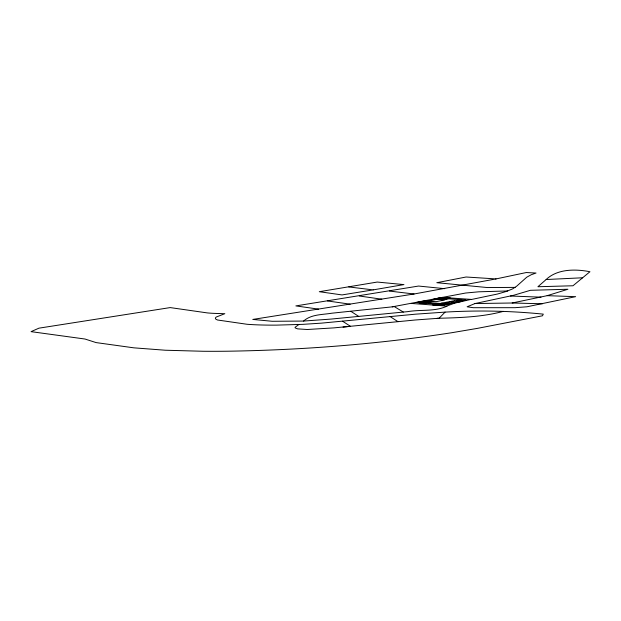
<?xml version="1.0" encoding="UTF-8"?>
<svg xmlns="http://www.w3.org/2000/svg" width="621" height="621" viewBox="0 0 621 621"><rect width="100%" height="100%" fill="white"/><g stroke="black" fill="none" stroke-linecap="round" stroke-linejoin="round"><path stroke-width="0.93" d="M445.078 312.115L415.55 314.172L321.476 323.137L302.986 324.348L276.539 325.125A95.952 12.855 -4.2 0 1 247.026 324.271L217.474 319.994L215.782 319.132L215.316 318.154L216.139 317.083L224.825 313.69L216.162 313.442A47.087 6.311 -4.2 0 1 207.135 312.883L170.193 307.589L38.944 328.167L31.05 331.645L85.023 339.035L96.092 342.59L133.872 347.838L165.302 350.228L202.857 351.261A227.589 30.491 -4.2 0 0 227.76 351.214C302.675 350.042 377.568 344.189 451.622 332.74L477.394 328.377L542.506 315.786L543.274 314.133C510.648 310.865 477.805 310.166 445.078 312.115L439.109 318.231L415.193 320.001L334.051 327.872L307.248 329.503L297.661 328.874L295.091 327.872L295.138 327.244L298.872 324.527M546.138 279.528L537.91 286.739L572.981 285.761L589.95 271.719C575.644 268.947 557.518 268.699 546.138 279.528L582.63 277.773M495.597 279.015L526.274 272.541L536.032 273.038L531.297 274.707L526.748 277.199L516.579 286.273L512.744 288.819L506.425 291.42L497.475 294.028L471.673 299.438L442.393 297.412L433.683 299.112L444.846 299.951L436.136 301.659L424.966 300.82L416.256 302.528L424.252 303.126L432.961 301.418M515.127 287.391L487.415 287.554L436.811 282.702L466.076 277.005L496.047 278.922L414.075 293.989L252.786 319.427L272.231 321.29L303.56 321.065C311.237 314.187 322.353 314.8 331.909 313.194L392.224 306.852L465.579 293.034L478.737 291.808L507.675 290.954M446.693 306.083L454.533 303.188L471.021 299.392M475.003 303.553L467.108 306.782L473.256 307.705L515.127 307.682L526.95 306.782L575.644 296.659L547.179 295.666L512.185 303.001L475.003 303.553L513.691 295.27L530.404 290.302L567.904 289.254L547.179 295.666M441.678 299.71L450.388 298.01L442.393 297.412M428.591 302.606L429.515 302.419L420.611 301.674M448.191 298.771L443.456 299.695L437.417 299.244M441.384 303.56L442.307 303.382M460.976 299.726L456.249 300.649L461.667 301.053M503.274 311.377C481.663 317.191 459.354 317.696 437.168 318.325M373.167 289.883L403.937 284.597L377.242 282.058L319.303 291.699L342.008 294.928L373.167 289.883L348.785 286.941M392.224 306.852L394.195 306.541L403.324 312.06M343.017 327.088L350.5 326.343L342.567 321.212M303.56 321.065L331.078 319.078L407.624 311.649C420.58 309.367 434.948 311.889 447.035 306.106L411.281 303.436M512.185 303.001L542.529 303.77M510.454 296.015L541.007 297.164M438.038 298.266L446.033 298.856M450.085 301.519L458.081 302.116M445.731 302.373L453.726 302.97M441.376 303.227L449.363 303.824M422.544 302.155L447.966 304.049M437.013 304.08L445.009 304.67M444.69 288.672L418.577 286.048L295.868 305.905L318.488 309.126M389.507 291.086L414.075 293.989M359.295 296L381.814 299.206M327.523 300.96L350.151 304.166M390.12 316.586L397.983 321.67M350.896 311.346L358.713 316.399M465.866 300.09L444.45 304.74L419.035 302.838L442.144 298.321L465.866 300.09M454.44 300.665L432.658 304.927L440.654 305.524L462.435 301.263L454.44 300.665"/></g></svg>
